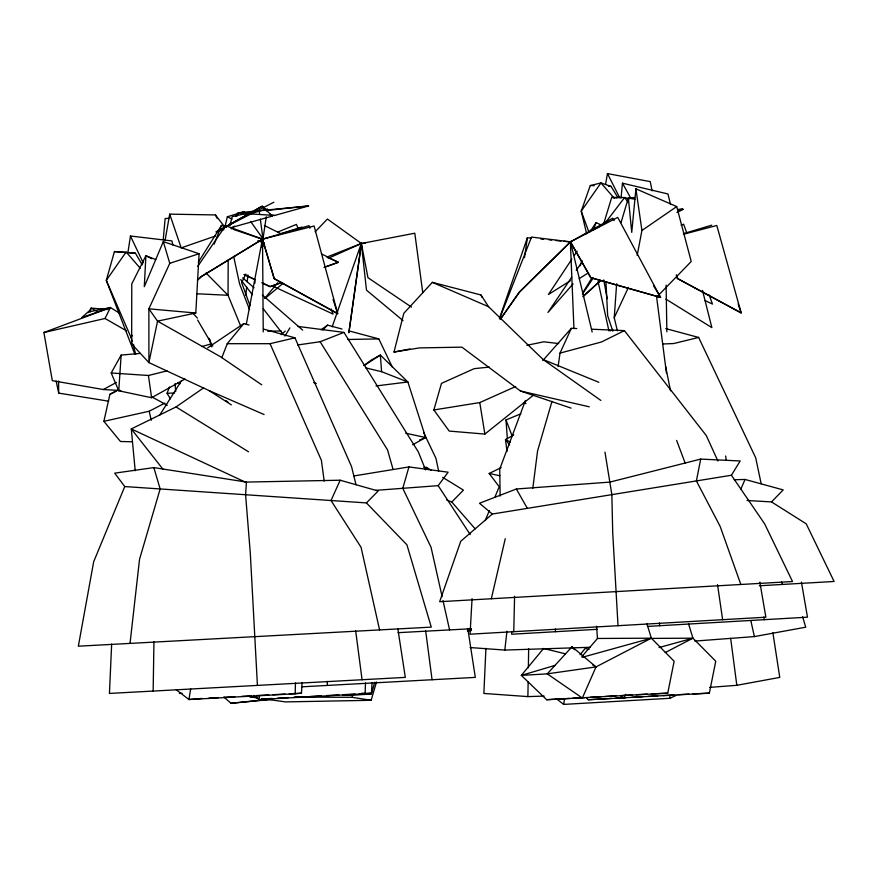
<?xml version="1.0" encoding="UTF-8"?>
<svg xmlns="http://www.w3.org/2000/svg" width="878" height="878" viewBox="0 0 878 878"><rect width="100%" height="100%" fill="white"/><g stroke="black" fill="none" stroke-linecap="round" stroke-linejoin="round"><path stroke-width="1.32" d="M264.091 414.548L209.162 390.633L148.909 362.592L131.656 344L131.766 283.934L145.891 255.739L155.801 259.592M228.181 260.042L228.05 295.282L240.517 325.639M153.156 691.074L153.946 641.862M544.162 696.089L527.897 696.605L528.139 681.537M528.358 667.84L528.655 648.655M513.762 631.688L514.596 596.261M555.357 631.721L555.423 628.999M176.204 689.724L188.924 699.514L295.162 693.774L295.469 682.985M253.61 695.431L258.911 699.514L365.149 693.774L365.457 682.985M556.202 698.526L563.632 704.408L669.837 698.295L669.914 695.595M111.66 644.112L109.432 693.433L405.318 677.388L397.811 628.604M485.918 648.293L483.866 693.444L527.897 696.605M163.297 241.626L169.783 263.312L148.876 308.826L148.909 362.592L157.546 321.15L195.794 313.018L199.076 253.72L163.297 241.626L144.299 286.711L145.891 255.739L151.729 258.692M295.162 693.774L301.483 693.192L302.098 682.502M365.149 693.774L371.471 693.192L372.085 682.502M472.068 598.653L470.048 634.19L765.879 617.212L759.843 582.158M511.797 631.501L511.644 634.234L597.336 629.306M184.995 379.033L151.598 397.723L118.739 390.776L121.153 355.096L140.239 353.406M124.753 486.555L93.672 561.755L78.351 646.197L431.274 627.122L406.931 544.821L366.422 502.918L124.753 486.555L114.7 473.154L153.848 467.601L246.444 482.077L245.588 494.731L250.307 553.349L257.43 685.433M617.41 330.841L614.227 317.737L616.652 283.759M163.209 239.749L165.152 218.545L169.224 218.326M621.042 198.099L622.469 183.184L667.949 193.972L670.572 204.53M666.468 373.205L656.634 297.181L691.216 261.49L676.708 206.571L635.913 188.825L631.743 232.374L628.363 198.055L634.629 197.517M245.796 295.173L246.652 287.062M247.223 281.651L247.936 274.88M130.032 643.398L139.547 559.275L160.147 488.947L153.848 467.601M470.136 647.547L504.828 650.071L506.935 631.238M532.803 488.398L537.555 451.04L551.977 401.367M349.027 332.103L361.473 242.943L332.18 326.825M348.818 332.817L361.473 242.943M558.101 366.576L560.021 353.11L571.358 328.328L576.802 328.57M524.495 257.649L527.393 237.74L531.431 238.125M250.614 221.432L262.983 238.838L266.275 216.734M267.044 211.532L267.439 208.931L245.972 214.901M127.979 252.173L130.46 236.017L171.978 240.934L172.768 244.918M190.68 688.857L188.924 699.514L202.149 698.427M258.911 699.514L259.57 695.519M563.632 704.408L564.554 699.02M165.053 240.495L169.706 214.144L215.45 214.945L225.075 227.413M605.579 184.358L607.466 173.592L650.258 181.625L652.069 190.866M246.29 324.223L262.533 238.618L263.235 331.873M637.187 255.41L641.917 230.475L635.913 188.825M731.407 475.25L764.672 523.892L792.516 581.532L439.659 601.704L460.752 541.265L492.317 514.036L731.407 475.25L740.176 460.972L700.688 459.095L696.397 480.924L720.158 526.427L740.845 584.485M565.498 653.858L543.592 648.458L521.334 675.391L546.643 699.711L667.741 693.17L674.139 661.244L651.333 638.185L646.932 623.764M586.317 697.867L588.26 699.733L709.358 693.159L715.746 661.222L692.929 638.174L688.528 623.764M294.876 697.077L352.089 697.308L352.682 694.652M132.38 441.788L120.462 441.491L103.878 421.319L109.915 394.332L118.168 390.008M491.329 598.752L505.256 538.719M224.944 227.051L227.336 216.767L244.424 211.51L243.524 214.1M571.095 408.127L520.434 390.995L461.916 347.161L419.486 347.897L394.002 352.045L403.814 313.314L432.36 282.343L480.968 294.975L488.541 306.696L543.131 359.53L600.881 400.445M229.904 225.372L232.176 216.679L248.408 212.926M90.039 312.074L91.092 308.134L105.711 309.232M142.236 264.86L135.421 253.182L114.436 251.558L106.304 280.367L134.861 354.284M532.979 395.506L484.875 434.083L449.218 431.076L433.853 409.96L441.48 383.368L474.263 368.639L489.178 367.103M375.685 490.352L438.166 485.655L448.12 472.188L408.939 466.931L402.793 488.311L431.054 547.301L442.106 596.601M261.787 698.57L285.537 701.906L371.153 700.293L376.464 682.008M342.629 694.772L352.144 695.299L371.328 693.916L374.752 682.261M621.02 222.606L628.363 198.055L634.904 199.229M603.877 223.155L611.714 197.385L624.631 197.517L629.296 198.867M499.395 318.637L527.393 237.74M618.013 197.769L611.055 186.399L600.947 182.953L590.268 185.543L581.236 211.159L586.647 233.778M580.193 265.782L582.059 260.7M593.298 230.19L596.096 222.562L602.11 225.448M525.45 400.467L499.736 469.082L500.142 496.092M132.249 341.652L131.195 337.854L132.161 335.33M170.398 398.831L167.072 393.311L169.509 386.946M221.838 357.642L227.248 343.693L243.81 323.576L249.056 325.036M214.166 244.128L221.486 225.383L226.612 227.106M499.56 318.67L531.497 237.082L570.448 241.867L617.728 217.382L660.574 297.401L590.96 277.788L570.448 241.867L563.731 241.263M485.216 520.577L489.364 510.546M495.071 496.761L499.209 486.73L489.167 473.472L501.129 467.645M425.479 469.906L426.543 467.403L431.153 470.246M625.608 694.322L623.962 698.054L620.68 695.793M581.829 656.667L597.479 638.471L651.333 638.185L596.008 666.907L582.355 698.043L547.268 673.854L521.334 675.391L555.039 665.381M740.856 489.046L745.06 479.454L783.187 489.902L771.521 501.92L747.013 500.482M366.422 502.918L378.188 491L340.159 480.222L331.028 500.526L361.056 547.301L379.581 629.91M614.227 317.737L628.418 287.424M236.676 216.383L238.443 212.728L236.061 216.021L238.443 212.728M245.884 274.035L241.626 282.595L249.945 305.445M120.78 390.523L103.286 389.536L52.307 380.646L43.9 332.521L105.009 318.484L110.463 307.541L119.518 313.205M118.739 390.776L111.21 372.985L121.153 355.096M284.9 336.109L289.883 327.911M582.805 292.714L592.079 277.678M198.34 262.182L221.486 225.383M159.489 415.448L181.494 380.723M571.885 259.109L548.421 294.503L570.239 280.828M574.146 255.685L577.175 251.119M590.049 231.704L596.096 222.562M88.107 312.623L91.092 308.134L96.898 311.317M571.666 277.272L547.982 312.447L573.125 283.824M576.253 270.468L582.366 261.392M582.454 294.02L593.155 278.128M197.748 266.297L225.635 225.668L262.5 239.156L314.094 226.008L337.701 313.655L274.331 278.787L262.5 239.156L309.045 225.668L309.89 228.247M500.35 319.219L519.37 291.968L570.448 241.867L612.734 218.183L614.15 220.51M501.118 318.154L519.491 292.176L570.459 241.922L590.674 277.602L660.574 297.401L653.539 285.756M229.729 224.998L231.309 222.771M229.674 224.801L231.276 222.606M604.755 223.561L624.631 197.517L627.836 201.885M580.062 654.703L585.198 648.48L589.061 649.435M264.596 298.487L277.7 282.76M261.842 247.387L264.552 244.314M542.834 360.529L571.358 328.328M572.006 646.746L547.268 673.854L596.008 666.907L572.006 646.746L574.453 649.731M315.191 231.737L327.428 219.039L361.352 243.469L365.435 243.261M322.841 329.963L327.538 325.134L341.992 329.02M446.704 500.043L451.786 502.029L463.441 490.122L442.688 477.347M600.629 280.411L582.981 296.577L600.684 280.609M197.44 279.939L201.391 276.383L262.5 239.156L274.101 278.535L337.701 313.655L333.069 299.42M281.223 334.661L285.251 331.017M197.506 280.137L201.468 276.614L262.489 239.211L233.021 229.268M231.331 228.862L234.393 226.162M245.588 216.251L248.639 213.541M265.771 297.829L283.122 283.287M364.008 365.424L371.394 360.013L380.35 355.052L407.875 381.996L425.665 437.518L412.726 444.751M320.997 329.821L327.538 325.134M135.201 470.773L131.283 428.936L176.05 406.953L203.641 387.856M641.917 230.475L676.708 206.571M207.735 347.798L243.81 323.576M610.375 330.874L612.625 329.371M364.074 365.566L380.35 355.052L381.601 371.69L407.875 381.996L376.003 385.947M579.271 278.578L588.501 272.74M106.984 309.682L110.463 307.541L88.009 312.03L81.665 317.627L110.463 307.541L43.9 332.521M223.923 229.652L217.382 231.474L261.929 206.286L264.75 208.975M217.382 231.474L262.368 206.132L272.29 216.12L230.453 227.819M513.762 434.95L505.508 439.56L507.012 451.413M103.286 389.536L116.467 382.424M109.915 394.332L115.819 391.248M103.878 421.319L149.205 411.233L164.855 403.112M665.272 652.541L692.929 638.174L651.191 638.416M215.922 231.88L273.881 202.214M717.897 460.994L706.318 435.609L624.412 330.622L601.485 341.981L560.021 353.11M676.949 212.465L683.04 209.513L677.596 209.941M669.837 698.295L676.038 695.453M328.987 257.989L361.341 243.513L414.8 233.208L422.757 292.615M433.853 409.96L479.772 402.574L515.66 386.539M590.499 230.475L599.301 226.689M507.363 438.791L505.98 419.947L520.884 413.801M277.624 232.132L296.391 224.395L298.004 228.181M419.541 440.01L425.665 437.518L405.658 433.227M327.253 256.936L361.352 243.469L367.959 277.7L411.497 307.113M595.767 228.258L591.959 229.773L594.516 228.938M297.631 344.977L320.141 341.74L343.967 332.4L418.323 451.907L425.281 469.137M700.688 459.095L609.826 482.11L516.352 488.991L479.487 503.259L492.317 514.036M681.108 225.174L683.633 224.197L686.881 233.219M281.849 282.496L270.281 286.634L261.809 282.705M324.245 267.34L338.381 262.292L321.403 253.852M281.564 282.507L269.941 286.645L262.5 283.155M324.18 267.34L338.381 262.292L327.154 257.408M215.549 235.973L181.186 247.881L169.706 214.144M169.783 263.312L199.076 253.72M279.895 233.987L301.955 227.051M683.38 233.669L711.751 225.174M201.94 346.503L211.137 343.924M245.972 212.674L240.528 213.266L274.649 215.461L308.584 205.968L239.716 212.63L250.46 213.508M582.268 657.315L651.333 638.185M659.049 647.569L692.929 638.174M683.797 234.185L716.799 225.481L741.164 312.908L677.498 278.6L676.323 274.77M111.21 372.985L148.437 375.488L167.05 370.867M761.171 483.767L755.684 457.767L698.636 337.448L673.777 343.528L663.055 343.989M227.248 343.693L270.051 343.693L294.964 337.832L351.573 466.701L356.007 484.733M526.855 345.295L543.811 341.805L558.693 343.572M394.002 352.045L409.971 348.994M709.665 687.386L736.818 685.312L779.763 677.399L772.881 632.742M694.783 641.083L754.389 636.583L805.719 627.199L802.624 616.762M353.977 475.931L408.939 466.931M677.651 209.787L683.051 209.129L677.651 209.491M467.381 630.953L471.453 630.47M251.415 212.092L254.137 211.807M267.746 210.347L308.584 205.968M223.912 697.066L231.024 703.289L272.015 699.36M231.024 703.289L260.821 700.194M263.532 699.92L268.953 699.36M647.426 626.431L807.475 617.179L801.427 582.114M347.831 339.49L378.813 338.897L392.356 367.191M759.371 585.769L834.1 581.477L806.234 523.848L771.521 501.92M301.692 686.826L475.305 677.388L467.798 628.604M546.643 699.711L569.756 698.416M572.478 698.273L584.715 697.582M590.159 697.286L601.035 696.671M605.118 696.452L615.994 695.837M621.426 695.541L632.303 694.926M636.385 694.707L647.262 694.092M588.26 699.733L611.373 698.438M615.456 698.208L626.332 697.593M631.776 697.297L642.652 696.682M648.085 696.375L657.611 695.837M663.044 695.541L673.92 694.926M678.003 694.696L688.879 694.092M398.041 632.676L471.343 628.736M179.419 693.433L182.152 693.28M208.953 698.076L218.479 697.571M223.923 697.286L234.81 696.704M241.615 696.353L251.141 695.848M256.574 695.563L268.822 694.915M272.904 694.696L285.152 694.048M289.235 693.84L301.483 693.192M262.621 698.932L272.147 698.427M277.591 698.142L288.467 697.571M293.911 697.286L304.798 696.704M310.241 696.419L321.128 695.848M326.572 695.563L338.82 694.915M342.903 694.696L355.14 694.048M359.223 693.84L371.471 693.192M692.972 693.883L709.358 693.159M167.072 393.311L174.546 392.982M651.355 693.894L667.741 693.17M504.828 650.071L590.378 647.284M734.195 479.761L745.06 479.454M246.444 482.077L340.159 480.222M267.625 331.193L281.245 330.973M256.727 696.923L249.923 696.891L257.836 698.01M423.8 467.326L426.543 467.403M590.268 185.543L594.165 185.697M608.454 186.29L611.055 186.399M591.772 329.217L624.412 330.622M196.573 293.746L228.05 295.282L206.056 273.036M361.846 693.181L371.328 693.916M114.436 251.558L126.234 252.469M128.857 252.677L135.421 253.182M270.611 215.132L274.649 215.461M195.794 313.018L148.876 308.826L157.546 321.15L220.257 356.589L261.71 384.805M540.848 239.046L543.537 239.31M548.926 239.826L551.614 240.089M555.653 240.484L561.031 241.011M611.714 197.385L616.982 198M298.059 326.44L343.967 332.4M352.089 697.308L371.153 700.293M56.126 381.041L58.683 393.114L108.674 401.202M467.447 628.56L471.486 629.274M489.167 473.472L499.867 475.766M520.434 390.995L589.303 406.821M365.841 367.915L381.601 371.69M348.566 330.786L378.813 338.897M665.765 328.602L698.636 337.448M263.477 329.063L294.964 337.832M523.453 402.848L525.988 403.639M257.77 240.868L264.179 242.888M313.698 382.567L316.289 383.466M543.131 359.53L598.862 382.303M432.36 282.343L488.541 306.696M271.708 285.635L333.069 314.083L331.236 308.968M244.863 274.847L254.543 279.336M246.411 482.637L131.283 428.936L163.099 469.401M243.908 274.452L255.07 279.676M705.1 300.583L712.453 304.062L709.194 295.041M227.336 216.767L232.066 219.083M264.388 225.503L281.366 233.943M131.656 344L134.049 345.241M177.63 382.556L180.045 383.807M510.348 442.073L505.508 439.56L509.591 444.905M151.817 396.9L167.259 405.296M105.009 318.484L126.399 330.754M592.529 664.778L596.008 666.907M176.05 406.953L248.496 451.764M665.875 299.113L711.871 327.626L702.499 290.409M264.344 698.515L266.616 699.92M209.162 390.633L231.353 404.868M226.052 400.642L228.192 402.289M403.024 320.602L366.488 290.146L361.352 243.469M242.712 277.865L254.082 287.775M262.357 294.986L302.669 330.128M270.402 214.331L272.29 216.12M192.82 312.963L197.363 318.088M614.348 198.329L600.947 182.953L581.236 211.159L588.787 231.726M451.786 502.029L475.141 528.819M140.184 268.196L126.136 251.986L106.304 280.367L131.195 337.854M240.715 279.61L252.381 294.69M263.213 308.683L283.21 334.518M438.166 485.655L470.224 534.581M320.141 341.74L387.549 449.909L392.927 468.896M197.627 320.02L212.794 345.932M516.352 488.991L527.327 508.351M622.469 183.184L630.964 198.483M208.931 338.239L210.27 340.631M262.423 237.4L263.63 239.749M607.466 173.592L619.769 197.901M215.45 214.945L217.261 218.567M423.558 432.404L435.916 458.239L438.671 471.124M130.46 236.017L143.213 262.862M480.968 294.975L482.066 297.401M270.051 343.693L321.403 460.346L324.201 481.199M249.539 309.561L239.617 284L233.669 256.475M505.98 419.947L512.247 436.256M676.631 440.416L685.301 463.452M781.508 581.873L782.43 584.452M738.135 303.876L741.164 312.908L677.267 278.348L676.466 275.725M612.789 331.182L607.653 315.674L605.93 281.608M209.381 339.062L211.675 346.887M132.94 344.187L135.728 354.328M592.167 332.016L570.36 241.34L573.927 328.394M598.105 281.673L608.948 330.973M443.006 600.596L449.58 629.91M149.205 411.233L151.246 420.321M750.855 620.735L754.389 636.583M665.667 366.686L670.54 390.82M603.757 279.906L607.17 298.696M604.964 452.115L611.856 494.632L612.712 532.639L616.082 591.574M479.772 402.574L484.875 434.083M763.849 617.014L764.244 619.714M717.524 584.616L722.649 619.747M148.437 375.488L151.598 397.723M725.656 455.989L726.227 460.05M259.24 211.214L259.592 213.837M260.305 219.105L262.983 238.838M425.665 630.92L432.075 679.781M355.678 630.92L362.076 679.781M730.661 638.306L736.818 685.312M254.675 278.984L255.048 283.045M596.546 626.233L597.479 638.471M175.084 383.565L175.688 391.588M659.466 623.018L659.619 625.729M616.082 591.783L618.024 625.729M327.198 681.35L327.417 685.433M666.106 285.152L666.863 331.774M58.563 381.03L58.683 393.114"/></g></svg>
